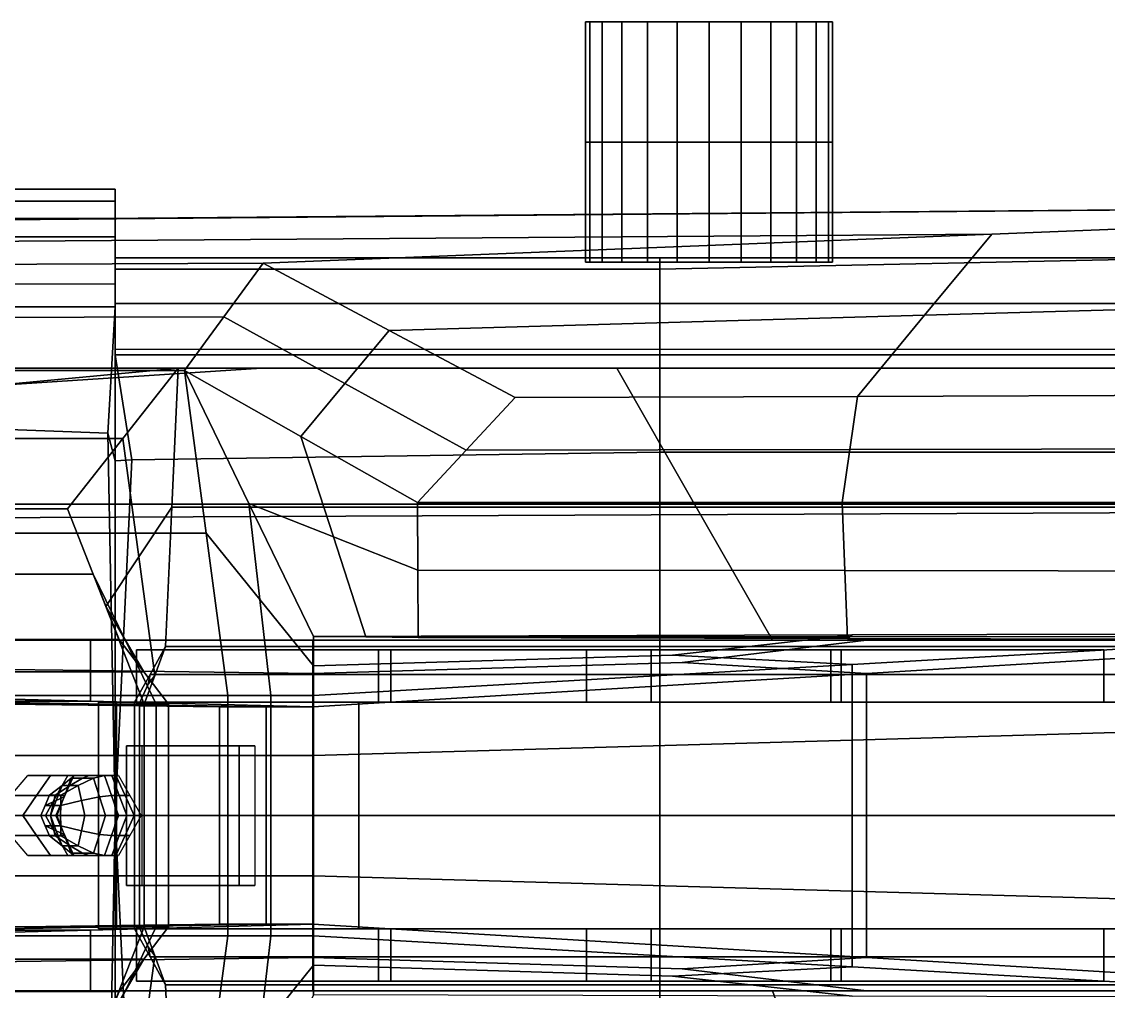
# Model space of a CAD drawing. Extents: x -4.9 to 4.89, y -0.62 to 0.62.
# Drawn here: x -1.288 to -0.8095, y -0.0774 to 0.3497 of the extents above; entities that cross this region are included whole.
import ezdxf

# ---------------------------------------------------------------- set-up
doc = ezdxf.new("R2010")
doc.units = 0

msp = doc.modelspace()

# ---------------------------------------------------------------- linework, layer by layer
for points in [[(-1.03776, 0.29673, 1.23643), (-1.03776, 0.34972, 1.23643), (-1.03965, 0.34972, 1.22236), (-1.03965, 0.29673, 1.22236)], [(-1.03776, 0.29673, 1.20829), (-1.03965, 0.29673, 1.22236), (-1.03965, 0.34972, 1.22236), (-1.03776, 0.34972, 1.20829)], [(-0.98525, 0.34972, 1.22236), (-1.03776, 0.34972, 1.20829), (-1.03965, 0.34972, 1.22236), (-1.03776, 0.34972, 1.23643)], [(-1.03776, 0.29673, 1.23643), (-1.03236, 0.29673, 1.24956), (-1.03236, 0.34972, 1.24956), (-1.03776, 0.34972, 1.23643)], [(-1.03776, 0.29673, 1.20829), (-1.03776, 0.34972, 1.20829), (-1.03236, 0.34972, 1.19516), (-1.03236, 0.29673, 1.19516)], [(-0.98525, 0.34972, 1.22236), (-1.02369, 0.34972, 1.18392), (-1.03236, 0.34972, 1.19516), (-1.03776, 0.34972, 1.20829)], [(-0.98525, 0.34972, 1.22236), (-1.03776, 0.34972, 1.23643), (-1.03236, 0.34972, 1.24956), (-1.02369, 0.34972, 1.2608)], [(-1.02369, 0.29673, 1.2608), (-1.02369, 0.34972, 1.2608), (-1.03236, 0.34972, 1.24956), (-1.03236, 0.29673, 1.24956)], [(-1.02369, 0.29673, 1.18392), (-1.03236, 0.29673, 1.19516), (-1.03236, 0.34972, 1.19516), (-1.02369, 0.34972, 1.18392)], [(-1.02369, 0.29673, 1.2608), (-1.01245, 0.29673, 1.26947), (-1.01245, 0.34972, 1.26947), (-1.02369, 0.34972, 1.2608)], [(-0.98525, 0.34972, 1.22236), (-0.99932, 0.34972, 1.16985), (-1.01245, 0.34972, 1.17525), (-1.02369, 0.34972, 1.18392)], [(-0.98525, 0.34972, 1.22236), (-1.02369, 0.34972, 1.2608), (-1.01245, 0.34972, 1.26947), (-0.99932, 0.34972, 1.27487)], [(-1.02369, 0.29673, 1.18392), (-1.02369, 0.34972, 1.18392), (-1.01245, 0.34972, 1.17525), (-1.01245, 0.29673, 1.17525)], [(-0.99932, 0.29673, 1.27487), (-0.99932, 0.34972, 1.27487), (-1.01245, 0.34972, 1.26947), (-1.01245, 0.29673, 1.26947)], [(-0.99932, 0.29673, 1.16985), (-1.01245, 0.29673, 1.17525), (-1.01245, 0.34972, 1.17525), (-0.99932, 0.34972, 1.16985)], [(-0.99932, 0.29673, 1.27487), (-0.98525, 0.29673, 1.27675), (-0.98525, 0.34972, 1.27675), (-0.99932, 0.34972, 1.27487)], [(-0.98525, 0.34972, 1.22236), (-0.97118, 0.34972, 1.16985), (-0.98525, 0.34972, 1.16796), (-0.99932, 0.34972, 1.16985)], [(-0.98525, 0.34972, 1.22236), (-0.99932, 0.34972, 1.27487), (-0.98525, 0.34972, 1.27675), (-0.97118, 0.34972, 1.27487)], [(-0.99932, 0.29673, 1.16985), (-0.99932, 0.34972, 1.16985), (-0.98525, 0.34972, 1.16796), (-0.98525, 0.29673, 1.16796)], [(-0.97118, 0.29673, 1.16985), (-0.98525, 0.29673, 1.16796), (-0.98525, 0.34972, 1.16796), (-0.97118, 0.34972, 1.16985)], [(-0.97118, 0.29673, 1.27487), (-0.97118, 0.34972, 1.27487), (-0.98525, 0.34972, 1.27675), (-0.98525, 0.29673, 1.27675)], [(-0.98525, 0.34972, 1.22236), (-0.94681, 0.34972, 1.18392), (-0.95806, 0.34972, 1.17525), (-0.97118, 0.34972, 1.16985)], [(-0.98525, 0.34972, 1.22236), (-0.97118, 0.34972, 1.27487), (-0.95806, 0.34972, 1.26947), (-0.94681, 0.34972, 1.2608)], [(-0.98525, 0.34972, 1.22236), (-0.94681, 0.34972, 1.2608), (-0.93815, 0.34972, 1.24956), (-0.93274, 0.34972, 1.23643)], [(-0.98525, 0.34972, 1.22236), (-0.93274, 0.34972, 1.23643), (-0.93086, 0.34972, 1.22236), (-0.93274, 0.34972, 1.20829)], [(-0.98525, 0.34972, 1.22236), (-0.93274, 0.34972, 1.20829), (-0.93815, 0.34972, 1.19516), (-0.94681, 0.34972, 1.18392)], [(-0.97118, 0.29673, 1.16985), (-0.97118, 0.34972, 1.16985), (-0.95806, 0.34972, 1.17525), (-0.95806, 0.29673, 1.17525)], [(-0.97118, 0.29673, 1.27487), (-0.95806, 0.29673, 1.26947), (-0.95806, 0.34972, 1.26947), (-0.97118, 0.34972, 1.27487)], [(-0.94681, 0.29673, 1.18392), (-0.95806, 0.29673, 1.17525), (-0.95806, 0.34972, 1.17525), (-0.94681, 0.34972, 1.18392)], [(-0.94681, 0.29673, 1.2608), (-0.94681, 0.34972, 1.2608), (-0.95806, 0.34972, 1.26947), (-0.95806, 0.29673, 1.26947)], [(-0.94681, 0.29673, 1.18392), (-0.94681, 0.34972, 1.18392), (-0.93815, 0.34972, 1.19516), (-0.93815, 0.29673, 1.19516)], [(-0.94681, 0.29673, 1.2608), (-0.93815, 0.29673, 1.24956), (-0.93815, 0.34972, 1.24956), (-0.94681, 0.34972, 1.2608)], [(-0.93274, 0.29673, 1.20829), (-0.93815, 0.29673, 1.19516), (-0.93815, 0.34972, 1.19516), (-0.93274, 0.34972, 1.20829)], [(-0.93274, 0.29673, 1.23643), (-0.93274, 0.34972, 1.23643), (-0.93815, 0.34972, 1.24956), (-0.93815, 0.29673, 1.24956)], [(-0.93274, 0.29673, 1.20829), (-0.93274, 0.34972, 1.20829), (-0.93086, 0.34972, 1.22236), (-0.93086, 0.29673, 1.22236)], [(-0.93274, 0.29673, 1.23643), (-0.93086, 0.29673, 1.22236), (-0.93086, 0.34972, 1.22236), (-0.93274, 0.34972, 1.23643)], [(-1.03776, 0.29673, 1.23643), (-1.03965, 0.29673, 1.22236), (-1.03965, 0.24373, 1.22236), (-1.03776, 0.24373, 1.23643)], [(-1.03776, 0.29673, 1.20829), (-1.03776, 0.24373, 1.20829), (-1.03965, 0.24373, 1.22236), (-1.03965, 0.29673, 1.22236)], [(-1.03776, 0.29673, 1.23643), (-1.03776, 0.24373, 1.23643), (-1.03236, 0.24373, 1.24956), (-1.03236, 0.29673, 1.24956)], [(-1.03776, 0.29673, 1.20829), (-1.03236, 0.29673, 1.19516), (-1.03236, 0.24373, 1.19516), (-1.03776, 0.24373, 1.20829)], [(-1.02369, 0.29673, 1.2608), (-1.03236, 0.29673, 1.24956), (-1.03236, 0.24373, 1.24956), (-1.02369, 0.24373, 1.2608)], [(-1.02369, 0.29673, 1.18392), (-1.02369, 0.24373, 1.18392), (-1.03236, 0.24373, 1.19516), (-1.03236, 0.29673, 1.19516)], [(-1.02369, 0.29673, 1.2608), (-1.02369, 0.24373, 1.2608), (-1.01245, 0.24373, 1.26947), (-1.01245, 0.29673, 1.26947)], [(-1.02369, 0.29673, 1.18392), (-1.01245, 0.29673, 1.17525), (-1.01245, 0.24373, 1.17525), (-1.02369, 0.24373, 1.18392)], [(-0.99932, 0.29673, 1.27487), (-1.01245, 0.29673, 1.26947), (-1.01245, 0.24373, 1.26947), (-0.99932, 0.24373, 1.27487)], [(-0.99932, 0.29673, 1.16985), (-0.99932, 0.24373, 1.16985), (-1.01245, 0.24373, 1.17525), (-1.01245, 0.29673, 1.17525)], [(-0.99932, 0.29673, 1.27487), (-0.99932, 0.24373, 1.27487), (-0.98525, 0.24373, 1.27675), (-0.98525, 0.29673, 1.27675)], [(-0.99932, 0.29673, 1.16985), (-0.98525, 0.29673, 1.16796), (-0.98525, 0.24373, 1.16796), (-0.99932, 0.24373, 1.16985)], [(-0.97118, 0.29673, 1.16985), (-0.97118, 0.24373, 1.16985), (-0.98525, 0.24373, 1.16796), (-0.98525, 0.29673, 1.16796)], [(-0.97118, 0.29673, 1.27487), (-0.98525, 0.29673, 1.27675), (-0.98525, 0.24373, 1.27675), (-0.97118, 0.24373, 1.27487)], [(-0.97118, 0.29673, 1.16985), (-0.95806, 0.29673, 1.17525), (-0.95806, 0.24373, 1.17525), (-0.97118, 0.24373, 1.16985)], [(-0.97118, 0.29673, 1.27487), (-0.97118, 0.24373, 1.27487), (-0.95806, 0.24373, 1.26947), (-0.95806, 0.29673, 1.26947)], [(-0.94681, 0.29673, 1.18392), (-0.94681, 0.24373, 1.18392), (-0.95806, 0.24373, 1.17525), (-0.95806, 0.29673, 1.17525)], [(-0.94681, 0.29673, 1.2608), (-0.95806, 0.29673, 1.26947), (-0.95806, 0.24373, 1.26947), (-0.94681, 0.24373, 1.2608)], [(-0.94681, 0.29673, 1.18392), (-0.93815, 0.29673, 1.19516), (-0.93815, 0.24373, 1.19516), (-0.94681, 0.24373, 1.18392)], [(-0.94681, 0.29673, 1.2608), (-0.94681, 0.24373, 1.2608), (-0.93815, 0.24373, 1.24956), (-0.93815, 0.29673, 1.24956)], [(-0.93274, 0.29673, 1.20829), (-0.93274, 0.24373, 1.20829), (-0.93815, 0.24373, 1.19516), (-0.93815, 0.29673, 1.19516)], [(-0.93274, 0.29673, 1.23643), (-0.93815, 0.29673, 1.24956), (-0.93815, 0.24373, 1.24956), (-0.93274, 0.24373, 1.23643)], [(-0.93274, 0.29673, 1.20829), (-0.93086, 0.29673, 1.22236), (-0.93086, 0.24373, 1.22236), (-0.93274, 0.24373, 1.20829)], [(-0.93274, 0.29673, 1.23643), (-0.93274, 0.24373, 1.23643), (-0.93086, 0.24373, 1.22236), (-0.93086, 0.29673, 1.22236)], [(-1.35334, 0.27597, 1.23672), (-1.35334, 0.26301, 1.30256), (-1.24683, 0.26301, 1.30152), (-1.24683, 0.27597, 1.23681)], [(-1.35334, 0.27597, 1.23672), (-1.24683, 0.27597, 1.23681), (-1.24683, 0.27074, 1.16838), (-1.35334, 0.27074, 1.16736)], [(-1.24683, 0.26085, 1.23478), (-1.24683, 0.27597, 1.23681), (-1.24683, 0.26301, 1.30152), (-1.24683, 0.24902, 1.29509)], [(-1.24683, 0.26085, 1.23478), (-1.24683, 0.25571, 1.16936), (-1.24683, 0.27074, 1.16838), (-1.24683, 0.27597, 1.23681)], [(-1.65817, 0.25948, 1.02672), (-1.38094, 0.26172, 1.03616), (-0.53981, 0.26907, 1.03389), (-1.37622, 0.26203, 1.02086)], [(-1.41197, 0.25212, 0.98336), (-1.37622, 0.26203, 1.02086), (-0.53981, 0.26907, 1.03389), (-0.86077, 0.25618, 0.98973)], [(-1.38092, 0.13086, 1.03712), (-0.53978, 0.13453, 1.0358), (-0.53981, 0.26907, 1.03389), (-1.38094, 0.26172, 1.03616)], [(-1.35334, 0.25503, 1.1017), (-1.35334, 0.27074, 1.16736), (-1.24683, 0.27074, 1.16838), (-1.24683, 0.25503, 1.1025)], [(-1.24683, 0.24028, 1.10369), (-1.24683, 0.25503, 1.1025), (-1.24683, 0.27074, 1.16838), (-1.24683, 0.25571, 1.16936)], [(-0.89037, 0.22043, 0.85288), (-0.86077, 0.25618, 0.98973), (-0.53981, 0.26907, 1.03389), (-0.6545, 0.22711, 0.8746)], [(-1.35334, 0.22412, 1.35765), (-1.24683, 0.22412, 1.35623), (-1.24683, 0.26301, 1.30152), (-1.35334, 0.26301, 1.30256)], [(-1.24683, 0.21352, 1.34545), (-1.24683, 0.24902, 1.29509), (-1.24683, 0.26301, 1.30152), (-1.24683, 0.22412, 1.35623)], [(-1.24683, 0.26085, 1.23478), (-1.24683, 0.24902, 1.29509), (-1.24683, 0.24573, 1.29361), (-1.24683, 0.24573, 1.23274)], [(-1.24683, 0.26085, 1.23478), (-1.24683, 0.24573, 1.23274), (-1.24683, 0.24068, 1.17034), (-1.24683, 0.25571, 1.16936)], [(-1.41197, 0.25212, 0.98336), (-0.86077, 0.25618, 0.98973), (-1.18173, 0.24329, 0.94558), (-1.44773, 0.2422, 0.94586)], [(-1.35334, 0.25503, 1.1017), (-1.24683, 0.25503, 1.1025), (-1.24683, 0.2341, 1.03788), (-1.35334, 0.2341, 1.03788)], [(-1.24683, 0.24028, 1.10369), (-1.24683, 0.25571, 1.16936), (-1.24683, 0.24068, 1.17034), (-1.24683, 0.22552, 1.10488)], [(-1.24683, 0.24028, 1.10369), (-1.24683, 0.21971, 1.03788), (-1.24683, 0.2341, 1.03788), (-1.24683, 0.25503, 1.1025)], [(-0.89037, 0.22043, 0.85288), (-1.12624, 0.21375, 0.83115), (-1.18173, 0.24329, 0.94558), (-0.86077, 0.25618, 0.98973)], [(-1.24683, 0.21352, 1.34545), (-1.24683, 0.20292, 1.33466), (-1.24683, 0.24573, 1.29361), (-1.24683, 0.24902, 1.29509)], [(-1.00699, 0.24573, 1.23194), (-1.24683, 0.24573, 1.23274), (-1.24683, 0.24573, 1.29361), (-1.00699, 0.24573, 1.29361)], [(-1.00699, 0.24573, 1.23194), (-1.00699, 0.24068, 1.16914), (-1.24683, 0.24068, 1.17034), (-1.24683, 0.24573, 1.23274)], [(-1.00699, 0.20292, 1.33537), (-1.00699, 0.24573, 1.29361), (-1.24683, 0.24573, 1.29361), (-1.24683, 0.20292, 1.33466)], [(-1.00699, 0.24573, 1.23194), (-1.00699, 0.24573, 1.29361), (-0.76715, 0.24573, 1.29361), (-0.76715, 0.24573, 1.23114)], [(-1.00699, 0.24573, 1.23194), (-0.76715, 0.24573, 1.23114), (-0.76715, 0.24573, 1.16867), (-1.00699, 0.24068, 1.16914)], [(-1.00699, 0.22552, 1.10407), (-1.00699, 0.24068, 1.16914), (-0.76715, 0.24573, 1.16867), (-0.76715, 0.22552, 1.10327)], [(-1.00699, 0.20292, 1.33537), (-0.76715, 0.20292, 1.33608), (-0.76715, 0.24573, 1.29361), (-1.00699, 0.24573, 1.29361)], [(-1.44545, 0.21911, 0.91999), (-1.44773, 0.2422, 0.94586), (-1.18173, 0.24329, 0.94558), (-1.19907, 0.21965, 0.91984)], [(-1.00699, 0.22552, 1.10407), (-1.24683, 0.22552, 1.10488), (-1.24683, 0.24068, 1.17034), (-1.00699, 0.24068, 1.16914)], [(-1.24683, 0.24028, 1.10369), (-1.24683, 0.22552, 1.10488), (-1.24683, 0.20531, 1.03788), (-1.24683, 0.21971, 1.03788)], [(-1.14567, 0.19035, 0.80554), (-1.19907, 0.21965, 0.91984), (-1.18173, 0.24329, 0.94558), (-1.12624, 0.21375, 0.83115)], [(-1.00699, 0.22552, 1.10407), (-1.00699, 0.20531, 1.03788), (-1.24683, 0.20531, 1.03788), (-1.24683, 0.22552, 1.10488)], [(-1.00699, 0.22552, 1.10407), (-0.76715, 0.22552, 1.10327), (-0.76715, 0.20531, 1.03788), (-1.00699, 0.20531, 1.03788)], [(-0.89037, 0.22043, 0.85288), (-0.6545, 0.22711, 0.8746), (-0.76918, 0.18516, 0.71531), (-0.91996, 0.18469, 0.71602)], [(-1.35334, 0.22412, 1.35765), (-1.35334, 0.17227, 1.40737), (-1.25006, 0.16843, 1.40405), (-1.24683, 0.22412, 1.35623)], [(-1.24683, 0.21352, 1.34545), (-1.24683, 0.22412, 1.35623), (-1.25006, 0.16843, 1.40405), (-1.24683, 0.15628, 1.38705)], [(-0.89037, 0.22043, 0.85288), (-0.91996, 0.18469, 0.71602), (-1.07074, 0.18421, 0.71672), (-1.12624, 0.21375, 0.83115)], [(-1.44545, 0.21911, 0.91999), (-1.19907, 0.21965, 0.91984), (-1.2164, 0.19602, 0.89411), (-1.44317, 0.19602, 0.89411)], [(-1.14567, 0.19035, 0.80554), (-1.1651, 0.16695, 0.77992), (-1.2164, 0.19602, 0.89411), (-1.19907, 0.21965, 0.91984)], [(-1.24683, 0.21352, 1.34545), (-1.24683, 0.15628, 1.38705), (-1.23954, 0.15672, 1.37494), (-1.24683, 0.20292, 1.33466)], [(-1.14567, 0.19035, 0.80554), (-1.12624, 0.21375, 0.83115), (-1.07074, 0.18421, 0.71672), (-1.09227, 0.16105, 0.69123)], [(-1.00699, 0.20292, 1.33537), (-1.24683, 0.20292, 1.33466), (-1.23954, 0.15672, 1.37494), (-1.00699, 0.16011, 1.37713)], [(-1.00699, 0.20292, 1.33537), (-1.00699, 0.16011, 1.37713), (-0.76715, 0.16011, 1.37855), (-0.76715, 0.20292, 1.33608)], [(-1.18244, 0.19714, 0.36141), (-1.30182, 0.18939, 0.20657), (-1.49099, 0.19714, 0.23277), (-1.42189, 0.19714, 0.36179)], [(-1.18244, 0.19714, 0.36141), (-1.42189, 0.19714, 0.36179), (-1.38508, 0.19714, 0.54645), (-1.02596, 0.19714, 0.54645)], [(-0.99167, 0.1372, 0.6017), (-1.02596, 0.19714, 0.54645), (-1.38508, 0.19714, 0.54645), (-1.3704, 0.1372, 0.59839)], [(-1.34703, 0.16615, 0.11213), (-1.30182, 0.18939, 0.20657), (-1.21911, 0.19714, 0.17561), (-1.24348, 0.16615, 0.11175)], [(-1.18244, 0.19714, 0.36141), (-0.90034, 0.19714, 0.36069), (-1.21911, 0.19714, 0.17561), (-1.30182, 0.18939, 0.20657)], [(-1.23645, 0.11396, 0.09971), (-1.24348, 0.16615, 0.11175), (-1.21911, 0.19714, 0.17561), (-1.22189, 0.13582, 0.13657)], [(-0.69602, 0.13582, 0.13462), (-1.22189, 0.13582, 0.13657), (-1.21911, 0.19714, 0.17561), (-0.68571, 0.19714, 0.17213)], [(-0.53298, 0.19714, 0.35929), (-0.68571, 0.19714, 0.17213), (-1.21911, 0.19714, 0.17561), (-0.90034, 0.19714, 0.36069)], [(-1.18244, 0.19714, 0.36141), (-1.02596, 0.19714, 0.54645), (-0.66685, 0.19714, 0.54645), (-0.90034, 0.19714, 0.36069)], [(-0.99167, 0.1372, 0.6017), (-0.61294, 0.1372, 0.60501), (-0.66685, 0.19714, 0.54645), (-1.02596, 0.19714, 0.54645)], [(-0.53298, 0.19714, 0.35929), (-0.90034, 0.19714, 0.36069), (-0.66685, 0.19714, 0.54645), (-0.38024, 0.19714, 0.54645)], [(-1.43565, 0.12448, 0.87183), (-1.44317, 0.19602, 0.89411), (-1.2164, 0.19602, 0.89411), (-1.2068, 0.12448, 0.86974)], [(-1.15076, 0.12283, 0.74426), (-1.18794, 0.13748, 0.8228), (-1.2164, 0.19602, 0.89411), (-1.1651, 0.16695, 0.77992)], [(-1.18313, 0.09522, 0.81061), (-1.2068, 0.12448, 0.86974), (-1.2164, 0.19602, 0.89411), (-1.18794, 0.13748, 0.8228)], [(-1.14567, 0.19035, 0.80554), (-1.09227, 0.16105, 0.69123), (-1.11379, 0.13789, 0.66573), (-1.1651, 0.16695, 0.77992)], [(-0.92334, 0.16129, 0.6916), (-1.09227, 0.16105, 0.69123), (-1.07074, 0.18421, 0.71672), (-0.91996, 0.18469, 0.71602)], [(-0.92334, 0.16129, 0.6916), (-0.91996, 0.18469, 0.71602), (-0.76918, 0.18516, 0.71531), (-0.75442, 0.16152, 0.69197)], [(-1.35334, 0, 1.40737), (-1.24683, 0, 1.40595), (-1.25006, 0.16843, 1.40405), (-1.35334, 0.17227, 1.40737)], [(-1.24683, 0, 1.39083), (-1.24683, 0.15628, 1.38705), (-1.25006, 0.16843, 1.40405), (-1.24683, 0, 1.40595)], [(-1.34703, 0.16615, 0.11213), (-1.24348, 0.16615, 0.11175), (-1.26786, 0.13517, 0.04789), (-1.35516, 0.13517, 0.04789)], [(-1.23645, 0.11396, 0.09971), (-1.251, 0.0921, 0.06285), (-1.26786, 0.13517, 0.04789), (-1.24348, 0.16615, 0.11175)], [(-1.15076, 0.12283, 0.74426), (-1.1651, 0.16695, 0.77992), (-1.11379, 0.13789, 0.66573), (-1.11358, 0.10818, 0.66573)], [(-1.00699, 0, 1.37713), (-1.00699, 0.16011, 1.37713), (-1.23954, 0.15672, 1.37494), (-1.24683, 0, 1.37571)], [(-0.92334, 0.16129, 0.6916), (-0.92672, 0.13789, 0.66718), (-1.11379, 0.13789, 0.66573), (-1.09227, 0.16105, 0.69123)], [(-1.00699, 0, 1.37713), (-0.76715, 0, 1.37855), (-0.76715, 0.16011, 1.37855), (-1.00699, 0.16011, 1.37713)], [(-0.92334, 0.16129, 0.6916), (-0.75442, 0.16152, 0.69197), (-0.73965, 0.13789, 0.66863), (-0.92672, 0.13789, 0.66718)], [(-1.24683, 0, 1.39083), (-1.24683, 0, 1.37571), (-1.23954, 0.15672, 1.37494), (-1.24683, 0.15628, 1.38705)], [(-1.38092, 0.13086, 1.03712), (-1.38092, -0.00003, 1.03759), (-0.53976, -0.00006, 1.03674), (-0.53978, 0.13453, 1.0358)], [(-0.99167, 0.1372, 0.6017), (-1.3704, 0.1372, 0.59839), (-1.35571, 0.07726, 0.65034), (-0.95737, 0.07726, 0.65696)], [(-1.33457, 0.10638, 0.0298), (-1.35516, 0.13517, 0.04789), (-1.26786, 0.13517, 0.04789), (-1.25651, 0.10638, 0.03009)], [(-1.24264, 0.0777, 0.03522), (-1.25651, 0.10638, 0.03009), (-1.26786, 0.13517, 0.04789), (-1.251, 0.0921, 0.06285)], [(-1.23645, 0.11396, 0.09971), (-1.22189, 0.13582, 0.13657), (-1.22468, 0.0745, 0.09754), (-1.22941, 0.06176, 0.08767)], [(-0.69602, 0.13582, 0.13462), (-0.70633, 0.0745, 0.09711), (-1.22468, 0.0745, 0.09754), (-1.22189, 0.13582, 0.13657)], [(-1.15076, 0.12283, 0.74426), (-1.13642, 0.07871, 0.70861), (-1.15947, 0.07895, 0.75149), (-1.18794, 0.13748, 0.8228)], [(-1.18313, 0.09522, 0.81061), (-1.18794, 0.13748, 0.8228), (-1.15947, 0.07895, 0.75149), (-1.15947, 0.06595, 0.75149)], [(-0.92555, 0.10795, 0.66874), (-1.11358, 0.10818, 0.66573), (-1.11379, 0.13789, 0.66573), (-0.92672, 0.13789, 0.66718)], [(-0.99167, 0.1372, 0.6017), (-0.95737, 0.07726, 0.65696), (-0.55903, 0.07726, 0.66357), (-0.61294, 0.1372, 0.60501)], [(-0.92555, 0.10795, 0.66874), (-0.92672, 0.13789, 0.66718), (-0.73965, 0.13789, 0.66863), (-0.73752, 0.10771, 0.67175)], [(-1.43565, 0.12448, 0.87183), (-1.2068, 0.12448, 0.86974), (-1.19719, 0.05295, 0.84537), (-1.42813, 0.05295, 0.84956)], [(-1.18313, 0.09522, 0.81061), (-1.17833, 0.05295, 0.79843), (-1.19719, 0.05295, 0.84537), (-1.2068, 0.12448, 0.86974)], [(-1.15076, 0.12283, 0.74426), (-1.11358, 0.10818, 0.66573), (-1.11337, 0.07847, 0.66573), (-1.13642, 0.07871, 0.70861)], [(-1.23645, 0.11396, 0.09971), (-1.22941, 0.06176, 0.08767), (-1.23413, 0.04902, 0.07781), (-1.251, 0.0921, 0.06285)], [(-1.33457, 0.10638, 0.0298), (-1.25651, 0.10638, 0.03009), (-1.24516, 0.0776, 0.01228), (-1.31398, 0.0776, 0.01171)], [(-1.24264, 0.0777, 0.03522), (-1.23428, 0.06331, 0.00759), (-1.24516, 0.0776, 0.01228), (-1.25651, 0.10638, 0.03009)], [(-0.92555, 0.10795, 0.66874), (-0.92438, 0.078, 0.6703), (-1.11337, 0.07847, 0.66573), (-1.11358, 0.10818, 0.66573)], [(-0.92555, 0.10795, 0.66874), (-0.73752, 0.10771, 0.67175), (-0.7354, 0.07754, 0.67487), (-0.92438, 0.078, 0.6703)], [(-1.24264, 0.0777, 0.03522), (-1.251, 0.0921, 0.06285), (-1.23413, 0.04902, 0.07781), (-1.22876, 0.04902, 0.04036)], [(-1.18313, 0.09522, 0.81061), (-1.15947, 0.06595, 0.75149), (-1.15947, 0.05295, 0.75149), (-1.17833, 0.05295, 0.79843)], [(-1.25777, 0.06385, 0.70064), (-1.25777, 0.07726, 0.70064), (-1.35571, 0.07726, 0.65034), (-1.35571, 0.06511, 0.65034)], [(-0.93662, 0.07726, 0.70146), (-0.95737, 0.07726, 0.65696), (-1.35571, 0.07726, 0.65034), (-1.25777, 0.07726, 0.70064)], [(-1.30679, 0.06331, 0.0073), (-1.31398, 0.0776, 0.01171), (-1.24516, 0.0776, 0.01228), (-1.23428, 0.06331, 0.00759)], [(-1.25777, 0.06385, 0.70064), (-1.15983, 0.06259, 0.75094), (-1.15983, 0.07726, 0.75094), (-1.25777, 0.07726, 0.70064)], [(-0.93662, 0.07726, 0.70146), (-1.25777, 0.07726, 0.70064), (-1.15983, 0.07726, 0.75094), (-0.91588, 0.07726, 0.74596)], [(-1.24264, 0.0777, 0.03522), (-1.22876, 0.04902, 0.04036), (-1.22339, 0.04902, 0.0029), (-1.23428, 0.06331, 0.00759)], [(-0.99719, 0.06748, 0.74762), (-0.91588, 0.07726, 0.74596), (-1.15983, 0.07726, 0.75094), (-1.15983, 0.06259, 0.75094)], [(-1.00136, 0.0707, 0.75055), (-1.15947, 0.06595, 0.75149), (-1.15947, 0.07895, 0.75149), (-0.9223, 0.07957, 0.75008)], [(-0.92334, 0.07879, 0.71019), (-0.9223, 0.07957, 0.75008), (-1.15947, 0.07895, 0.75149), (-1.13642, 0.07871, 0.70861)], [(-0.92334, 0.07879, 0.71019), (-1.13642, 0.07871, 0.70861), (-1.11337, 0.07847, 0.66573), (-0.92438, 0.078, 0.6703)], [(-1.00136, 0.0707, 0.75055), (-0.9223, 0.07957, 0.75008), (-0.68513, 0.08019, 0.74866), (-0.9223, 0.06657, 0.75008)], [(-0.99719, 0.06748, 0.74762), (-0.91588, 0.06259, 0.74596), (-0.67193, 0.07726, 0.74098), (-0.91588, 0.07726, 0.74596)], [(-0.93662, 0.07726, 0.70146), (-0.61548, 0.07726, 0.70228), (-0.55903, 0.07726, 0.66357), (-0.95737, 0.07726, 0.65696)], [(-0.93662, 0.07726, 0.70146), (-0.91588, 0.07726, 0.74596), (-0.67193, 0.07726, 0.74098), (-0.61548, 0.07726, 0.70228)], [(-0.92334, 0.07879, 0.71019), (-0.92438, 0.078, 0.6703), (-0.7354, 0.07754, 0.67487), (-0.71026, 0.07886, 0.71176)], [(-0.92334, 0.07879, 0.71019), (-0.71026, 0.07886, 0.71176), (-0.68513, 0.08019, 0.74866), (-0.9223, 0.07957, 0.75008)], [(-0.9223, 0.03328, 0.75008), (-0.9223, 0.06657, 0.75008), (-0.68513, 0.08019, 0.74866), (-0.68513, 0.04009, 0.74866)], [(-0.91588, 0, 0.74596), (-0.67193, 0, 0.74098), (-0.67193, 0.07726, 0.74098), (-0.91588, 0.06259, 0.74596)], [(-1.13089, 0.073, -0.51377), (-1.23751, 0.073, 0.2137), (-1.12543, 0.073, 0.2137), (-1.01075, 0.073, -0.49605)], [(-1.12543, 0.04993, 0.2137), (-1.12543, 0.073, 0.2137), (-1.23751, 0.073, 0.2137), (-1.23751, 0.04993, 0.2137)], [(-1.13089, 0.073, -0.51377), (-1.13089, 0.04993, -0.51377), (-1.23751, 0.04993, 0.2137), (-1.23751, 0.073, 0.2137)], [(-1.23238, 0.05782, 0.09096), (-1.22941, 0.06176, 0.08767), (-1.22468, 0.0745, 0.09754), (-1.23151, 0.06221, 0.09754)], [(-0.71552, 0.06221, 0.09711), (-1.23151, 0.06221, 0.09754), (-1.22468, 0.0745, 0.09754), (-0.70633, 0.0745, 0.09711)], [(-1.01075, 0.073, -0.49605), (-1.01075, 0.04993, -0.49605), (-1.13089, 0.04993, -0.51377), (-1.13089, 0.073, -0.51377)], [(-1.01075, 0.04993, -0.49605), (-1.01075, 0.073, -0.49605), (-1.12543, 0.073, 0.2137), (-1.12543, 0.04993, 0.2137)], [(-0.9316, 0.073, -0.48437), (-1.03924, 0.073, 0.2137), (-0.92716, 0.073, 0.2137), (-0.81146, 0.073, -0.46665)], [(-0.92716, 0.04993, 0.2137), (-0.92716, 0.073, 0.2137), (-1.03924, 0.073, 0.2137), (-1.03924, 0.04993, 0.2137)], [(-0.9316, 0.073, -0.48437), (-0.9316, 0.04993, -0.48437), (-1.03924, 0.04993, 0.2137), (-1.03924, 0.073, 0.2137)], [(-0.81146, 0.073, -0.46665), (-0.81146, 0.04993, -0.46665), (-0.9316, 0.04993, -0.48437), (-0.9316, 0.073, -0.48437)], [(-0.81146, 0.04993, -0.46665), (-0.81146, 0.073, -0.46665), (-0.92716, 0.073, 0.2137), (-0.92716, 0.04993, 0.2137)], [(-0.99719, 0.06748, 0.74762), (-1.15983, 0.06259, 0.75094), (-1.15983, 0.04791, 0.75094), (-0.91588, 0.06259, 0.74596)], [(-1.00136, 0.0707, 0.75055), (-0.9223, 0.06657, 0.75008), (-1.15947, 0.05295, 0.75149), (-1.15947, 0.06595, 0.75149)], [(-1.25777, 0.06385, 0.70064), (-1.35571, 0.06511, 0.65034), (-1.35571, 0.05295, 0.65034), (-1.25777, 0.05043, 0.70064)], [(-1.30679, 0.06331, 0.0073), (-1.23428, 0.06331, 0.00759), (-1.22339, 0.04902, 0.0029), (-1.2996, 0.04902, 0.0029)], [(-1.25777, 0.06385, 0.70064), (-1.25777, 0.05043, 0.70064), (-1.15983, 0.04791, 0.75094), (-1.15983, 0.06259, 0.75094)], [(-0.91588, 0, 0.74596), (-0.91588, 0.06259, 0.74596), (-1.15983, 0.04791, 0.75094), (-1.15983, 0, 0.75094)], [(-0.9223, 0.03328, 0.75008), (-1.15947, 0.02648, 0.75149), (-1.15947, 0.05295, 0.75149), (-0.9223, 0.06657, 0.75008)], [(-1.23238, 0.05782, 0.09096), (-1.23151, 0.06221, 0.09754), (-1.23833, 0.04993, 0.09754), (-1.23623, 0.04948, 0.08767)], [(-0.71552, 0.06221, 0.09711), (-0.7247, 0.04993, 0.09711), (-1.23833, 0.04993, 0.09754), (-1.23151, 0.06221, 0.09754)], [(-1.23238, 0.05782, 0.09096), (-1.23623, 0.04948, 0.08767), (-1.23413, 0.04902, 0.07781), (-1.22941, 0.06176, 0.08767)], [(-1.3279, 0.05043, 0.77344), (-1.25777, 0.05043, 0.70064), (-1.35571, 0.05295, 0.65034), (-1.47542, 0.05295, 0.74883)], [(-1.42813, 0.02648, 0.84956), (-1.42813, 0.05295, 0.84956), (-1.19719, 0.05295, 0.84537), (-1.19719, 0.02648, 0.84537)], [(-1.17833, 0.02648, 0.79843), (-1.19719, 0.02648, 0.84537), (-1.19719, 0.05295, 0.84537), (-1.17833, 0.05295, 0.79843)], [(-1.17833, 0.02648, 0.79843), (-1.17833, 0.05295, 0.79843), (-1.15947, 0.05295, 0.75149), (-1.15947, 0.02648, 0.75149)], [(-1.3279, 0.05043, 0.77344), (-1.39802, 0.05043, 0.84624), (-1.20091, 0.04791, 0.84516), (-1.18037, 0.04791, 0.79805)], [(-1.39802, 0, 0.84624), (-1.20091, 0, 0.84516), (-1.20091, 0.04791, 0.84516), (-1.39802, 0.05043, 0.84624)], [(-1.3279, 0.05043, 0.77344), (-1.18037, 0.04791, 0.79805), (-1.15983, 0.04791, 0.75094), (-1.25777, 0.05043, 0.70064)], [(-1.2996, 0, 0.0029), (-1.2996, 0.04902, 0.0029), (-1.22339, 0.04902, 0.0029), (-1.22339, 0, 0.0029)], [(-1.24624, 0, 0.15887), (-1.24624, 0.04993, 0.15887), (-1.25416, 0.04993, 0.22021), (-1.25416, 0, 0.22021)], [(-0.72866, 0.04993, 0.15845), (-0.73261, 0.04993, 0.21978), (-1.25416, 0.04993, 0.22021), (-1.24624, 0.04993, 0.15887)], [(-0.73261, 0, 0.21978), (-1.25416, 0, 0.22021), (-1.25416, 0.04993, 0.22021), (-0.73261, 0.04993, 0.21978)], [(-1.13962, 0.04993, -0.53472), (-1.25416, 0.04993, 0.21493), (-0.70633, 0.04993, 0.21451), (-0.24788, 0.04993, -0.38667)], [(-1.25416, 0, 0.21493), (-1.25416, 0.04993, 0.21493), (-1.13962, 0.04993, -0.53472), (-1.13962, 0, -0.53472)], [(-1.25416, 0.04993, 0.21493), (-1.25416, 0, 0.21493), (-0.70633, 0, 0.21451), (-0.70633, 0.04993, 0.21451)], [(-1.24624, 0, 0.15887), (-1.23833, 0, 0.09754), (-1.23833, 0.04993, 0.09754), (-1.24624, 0.04993, 0.15887)], [(-0.72866, 0.04993, 0.15845), (-1.24624, 0.04993, 0.15887), (-1.23833, 0.04993, 0.09754), (-0.7247, 0.04993, 0.09711)], [(-1.23623, 0, 0.08767), (-1.23623, 0.04948, 0.08767), (-1.23833, 0.04993, 0.09754), (-1.23833, 0, 0.09754)], [(-1.23623, 0, 0.08767), (-1.23413, 0, 0.07781), (-1.23413, 0.04902, 0.07781), (-1.23623, 0.04948, 0.08767)], [(-1.22876, 0, 0.04036), (-1.22876, 0.04902, 0.04036), (-1.23413, 0.04902, 0.07781), (-1.23413, 0, 0.07781)], [(-1.22876, 0, 0.04036), (-1.22339, 0, 0.0029), (-1.22339, 0.04902, 0.0029), (-1.22876, 0.04902, 0.04036)], [(-1.18037, 0, 0.79805), (-1.18037, 0.04791, 0.79805), (-1.20091, 0.04791, 0.84516), (-1.20091, 0, 0.84516)], [(-1.18037, 0, 0.79805), (-1.15983, 0, 0.75094), (-1.15983, 0.04791, 0.75094), (-1.18037, 0.04791, 0.79805)], [(-1.13962, 0.04993, -0.53472), (-0.24788, 0.04993, -0.38667), (-0.24788, 0, -0.38667), (-1.13962, 0, -0.53472)], [(-0.9223, 0.03328, 0.75008), (-0.68513, 0.04009, 0.74866), (-0.68513, 0, 0.74866), (-0.9223, 0, 0.75008)], [(-1.24187, 0.03075, 0.09076), (-1.19227, 0.03075, -0.23389), (-1.19227, 0, -0.23389), (-1.24187, 0, 0.09076)], [(-1.23495, 0.03075, 0.09182), (-1.24187, 0.03075, 0.09076), (-1.24187, 0, 0.09076), (-1.23495, 0, 0.09182)], [(-1.18534, 0.03075, -0.23283), (-1.19227, 0.03075, -0.23389), (-1.24187, 0.03075, 0.09076), (-1.23495, 0.03075, 0.09182)], [(-1.19227, 0.03075, -0.23389), (-1.18534, 0.03075, -0.23283), (-1.18534, 0, -0.23283), (-1.19227, 0, -0.23389)], [(-0.9223, 0.03328, 0.75008), (-0.9223, 0, 0.75008), (-1.15947, 0, 0.75149), (-1.15947, 0.02648, 0.75149)], [(-1.42813, 0.02648, 0.84956), (-1.19719, 0.02648, 0.84537), (-1.19719, 0, 0.84537), (-1.42813, 0, 0.84956)], [(-1.17833, 0.02648, 0.79843), (-1.17833, 0, 0.79843), (-1.19719, 0, 0.84537), (-1.19719, 0.02648, 0.84537)], [(-1.17833, 0.02648, 0.79843), (-1.15947, 0.02648, 0.75149), (-1.15947, 0, 0.75149), (-1.17833, 0, 0.79843)], [(-1.28148, 0.00882, -0.01263), (-1.29282, 0.00882, 0.0029), (-1.28541, 0.01763, 0.0029), (-1.27539, 0.01763, -0.0136)], [(-1.26099, 0.01763, -0.01575), (-1.27539, 0.01763, -0.0136), (-1.28541, 0.01763, 0.0029), (-1.26545, 0.01763, 0.0029)], [(-1.28148, 0.00882, -0.01263), (-1.27539, 0.01763, -0.0136), (-1.26781, 0.01763, -0.03157), (-1.2727, 0.00882, -0.03007)], [(-1.26099, 0.01763, -0.01575), (-1.2581, 0.01763, -0.03487), (-1.26781, 0.01763, -0.03157), (-1.27539, 0.01763, -0.0136)], [(-1.27281, 0.00665, -0.09918), (-1.26941, 0.00828, -0.07486), (-1.26623, 0.01655, -0.07502), (-1.27028, 0.01331, -0.09793)], [(-1.26903, 0.00882, -0.05131), (-1.2727, 0.00882, -0.03007), (-1.26781, 0.01763, -0.03157), (-1.26508, 0.01763, -0.05247)], [(-1.2667, 0.01331, -0.09896), (-1.27028, 0.01331, -0.09793), (-1.26623, 0.01655, -0.07502), (-1.26133, 0.01655, -0.07616)], [(-1.26903, 0.00882, -0.05131), (-1.26508, 0.01763, -0.05247), (-1.26623, 0.01655, -0.07502), (-1.26941, 0.00828, -0.07486)], [(-1.25834, 0.01763, -0.0549), (-1.26508, 0.01763, -0.05247), (-1.26781, 0.01763, -0.03157), (-1.2581, 0.01763, -0.03487)], [(-1.2667, 0.01331, -0.09896), (-1.26133, 0.01655, -0.07616), (-1.25644, 0.01655, -0.07731), (-1.26313, 0.01331, -0.1)], [(-1.25834, 0.01763, -0.0549), (-1.26133, 0.01655, -0.07616), (-1.26623, 0.01655, -0.07502), (-1.26508, 0.01763, -0.05247)], [(-1.26099, 0.01763, -0.01575), (-1.26545, 0.01763, 0.0029), (-1.24548, 0.01763, 0.0029), (-1.24658, 0.01763, -0.01791)], [(-1.26166, 0.00665, -0.10216), (-1.26313, 0.01331, -0.1), (-1.25644, 0.01655, -0.07731), (-1.25376, 0.00828, -0.07831)], [(-1.25834, 0.01763, -0.0549), (-1.2516, 0.01763, -0.05733), (-1.25644, 0.01655, -0.07731), (-1.26133, 0.01655, -0.07616)], [(-1.26099, 0.01763, -0.01575), (-1.24658, 0.01763, -0.01791), (-1.24839, 0.01763, -0.03817), (-1.2581, 0.01763, -0.03487)], [(-1.25834, 0.01763, -0.0549), (-1.2581, 0.01763, -0.03487), (-1.24839, 0.01763, -0.03817), (-1.2516, 0.01763, -0.05733)], [(-1.24853, 0.00882, -0.05845), (-1.25376, 0.00828, -0.07831), (-1.25644, 0.01655, -0.07731), (-1.2516, 0.01763, -0.05733)], [(-1.24853, 0.00882, -0.05845), (-1.2516, 0.01763, -0.05733), (-1.24839, 0.01763, -0.03817), (-1.24507, 0.00882, -0.03962)], [(-1.24253, 0.00882, -0.01884), (-1.24507, 0.00882, -0.03962), (-1.24839, 0.01763, -0.03817), (-1.24658, 0.01763, -0.01791)], [(-1.24253, 0.00882, -0.01884), (-1.24658, 0.01763, -0.01791), (-1.24548, 0.01763, 0.0029), (-1.24043, 0.00882, 0.0029)], [(-1.27281, 0.00665, -0.09918), (-1.27028, 0.01331, -0.09793), (-1.27578, 0.00899, -0.12101), (-1.27771, 0.00449, -0.12389)], [(-1.2667, 0.01331, -0.09896), (-1.27327, 0.00899, -0.12253), (-1.27578, 0.00899, -0.12101), (-1.27028, 0.01331, -0.09793)], [(-1.2667, 0.01331, -0.09896), (-1.26313, 0.01331, -0.1), (-1.27075, 0.00899, -0.12405), (-1.27327, 0.00899, -0.12253)], [(-1.26166, 0.00665, -0.10216), (-1.27089, 0.00449, -0.12801), (-1.27075, 0.00899, -0.12405), (-1.26313, 0.01331, -0.1)], [(-1.28148, 0.00882, -0.01263), (-1.28757, 0, -0.01166), (-1.30023, 0, 0.0029), (-1.29282, 0.00882, 0.0029)], [(-1.28148, 0.00882, -0.01263), (-1.2727, 0.00882, -0.03007), (-1.2776, 0, -0.02857), (-1.28757, 0, -0.01166)], [(-1.27281, 0.00665, -0.09918), (-1.27771, 0.00449, -0.12389), (-1.27965, 0, -0.12677), (-1.27534, 0, -0.10043)], [(-1.2743, 0.00449, -0.12595), (-1.27771, 0.00449, -0.12389), (-1.27578, 0.00899, -0.12101), (-1.27327, 0.00899, -0.12253)], [(-1.26903, 0.00882, -0.05131), (-1.27298, 0, -0.05016), (-1.2776, 0, -0.02857), (-1.2727, 0.00882, -0.03007)], [(-1.27281, 0.00665, -0.09918), (-1.27534, 0, -0.10043), (-1.2726, 0, -0.07469), (-1.26941, 0.00828, -0.07486)], [(-1.2743, 0.00449, -0.12595), (-1.27327, 0.00899, -0.12253), (-1.27075, 0.00899, -0.12405), (-1.27089, 0.00449, -0.12801)], [(-1.26903, 0.00882, -0.05131), (-1.26941, 0.00828, -0.07486), (-1.2726, 0, -0.07469), (-1.27298, 0, -0.05016)], [(-1.26166, 0.00665, -0.10216), (-1.26018, 0, -0.10433), (-1.27102, 0, -0.13197), (-1.27089, 0.00449, -0.12801)], [(-1.26166, 0.00665, -0.10216), (-1.25376, 0.00828, -0.07831), (-1.25108, 0, -0.07932), (-1.26018, 0, -0.10433)], [(-1.24853, 0.00882, -0.05845), (-1.24545, 0, -0.05958), (-1.25108, 0, -0.07932), (-1.25376, 0.00828, -0.07831)], [(-1.24853, 0.00882, -0.05845), (-1.24507, 0.00882, -0.03962), (-1.24176, 0, -0.04107), (-1.24545, 0, -0.05958)], [(-1.24253, 0.00882, -0.01884), (-1.23847, 0, -0.01978), (-1.24176, 0, -0.04107), (-1.24507, 0.00882, -0.03962)], [(-1.24253, 0.00882, -0.01884), (-1.24043, 0.00882, 0.0029), (-1.23537, 0, 0.0029), (-1.23847, 0, -0.01978)], [(-1.42813, -0.02648, 0.84956), (-1.42813, 0, 0.84956), (-1.19719, 0, 0.84537), (-1.19719, -0.02648, 0.84537)], [(-1.39802, 0, 0.84624), (-1.39802, -0.05043, 0.84624), (-1.20091, -0.04791, 0.84516), (-1.20091, 0, 0.84516)], [(-1.35334, 0, 1.40737), (-1.35334, -0.17227, 1.40737), (-1.25006, -0.16843, 1.40405), (-1.24683, 0, 1.40595)], [(-1.28148, -0.00882, -0.01263), (-1.29282, -0.00882, 0.0029), (-1.30023, 0, 0.0029), (-1.28757, 0, -0.01166)], [(-1.2996, 0, 0.0029), (-1.22339, 0, 0.0029), (-1.22339, -0.04902, 0.0029), (-1.2996, -0.04902, 0.0029)], [(-1.28148, -0.00882, -0.01263), (-1.28757, 0, -0.01166), (-1.2776, 0, -0.02857), (-1.2727, -0.00882, -0.03007)], [(-1.2743, 0.00449, -0.12595), (-1.27534, 0, -0.12937), (-1.27965, 0, -0.12677), (-1.27771, 0.00449, -0.12389)], [(-1.27281, -0.00665, -0.09918), (-1.27534, 0, -0.10043), (-1.27965, 0, -0.12677), (-1.27771, -0.00449, -0.12389)], [(-1.2743, -0.00449, -0.12595), (-1.27771, -0.00449, -0.12389), (-1.27965, 0, -0.12677), (-1.27534, 0, -0.12937)], [(-1.26903, -0.00882, -0.05131), (-1.2727, -0.00882, -0.03007), (-1.2776, 0, -0.02857), (-1.27298, 0, -0.05016)], [(-1.2743, 0.00449, -0.12595), (-1.27089, 0.00449, -0.12801), (-1.27102, 0, -0.13197), (-1.27534, 0, -0.12937)], [(-1.27281, -0.00665, -0.09918), (-1.26941, -0.00828, -0.07486), (-1.2726, 0, -0.07469), (-1.27534, 0, -0.10043)], [(-1.2743, -0.00449, -0.12595), (-1.27534, 0, -0.12937), (-1.27102, 0, -0.13197), (-1.27089, -0.00449, -0.12801)], [(-1.26903, -0.00882, -0.05131), (-1.27298, 0, -0.05016), (-1.2726, 0, -0.07469), (-1.26941, -0.00828, -0.07486)], [(-1.26166, -0.00665, -0.10216), (-1.27089, -0.00449, -0.12801), (-1.27102, 0, -0.13197), (-1.26018, 0, -0.10433)], [(-1.26166, -0.00665, -0.10216), (-1.26018, 0, -0.10433), (-1.25108, 0, -0.07932), (-1.25376, -0.00828, -0.07831)], [(-1.24624, 0, 0.15887), (-1.25416, 0, 0.22021), (-1.25416, -0.04993, 0.22021), (-1.24624, -0.04993, 0.15887)], [(-0.73261, 0, 0.21978), (-0.73261, -0.04993, 0.21978), (-1.25416, -0.04993, 0.22021), (-1.25416, 0, 0.22021)], [(-1.25416, 0, 0.21493), (-1.13962, 0, -0.53472), (-1.13962, -0.04993, -0.53472), (-1.25416, -0.04993, 0.21493)], [(-1.25416, -0.04993, 0.21493), (-0.70633, -0.04993, 0.21451), (-0.70633, 0, 0.21451), (-1.25416, 0, 0.21493)], [(-1.24853, -0.00882, -0.05845), (-1.25376, -0.00828, -0.07831), (-1.25108, 0, -0.07932), (-1.24545, 0, -0.05958)], [(-1.24683, 0, 1.39083), (-1.24683, 0, 1.40595), (-1.25006, -0.16843, 1.40405), (-1.24683, -0.15628, 1.38705)], [(-1.24853, -0.00882, -0.05845), (-1.24545, 0, -0.05958), (-1.24176, 0, -0.04107), (-1.24507, -0.00882, -0.03962)], [(-1.00699, 0, 1.37713), (-1.24683, 0, 1.37571), (-1.23954, -0.15672, 1.37494), (-1.00699, -0.16011, 1.37713)], [(-1.24683, 0, 1.39083), (-1.24683, -0.15628, 1.38705), (-1.23954, -0.15672, 1.37494), (-1.24683, 0, 1.37571)], [(-1.24624, 0, 0.15887), (-1.24624, -0.04993, 0.15887), (-1.23833, -0.04993, 0.09754), (-1.23833, 0, 0.09754)], [(-1.24253, -0.00882, -0.01884), (-1.24507, -0.00882, -0.03962), (-1.24176, 0, -0.04107), (-1.23847, 0, -0.01978)], [(-1.24253, -0.00882, -0.01884), (-1.23847, 0, -0.01978), (-1.23537, 0, 0.0029), (-1.24043, -0.00882, 0.0029)], [(-1.24187, -0.03075, 0.09076), (-1.24187, 0, 0.09076), (-1.19227, 0, -0.23389), (-1.19227, -0.03075, -0.23389)], [(-1.23495, -0.03075, 0.09182), (-1.23495, 0, 0.09182), (-1.24187, 0, 0.09076), (-1.24187, -0.03075, 0.09076)], [(-1.23623, 0, 0.08767), (-1.23833, 0, 0.09754), (-1.23833, -0.04993, 0.09754), (-1.23623, -0.04948, 0.08767)], [(-1.23623, 0, 0.08767), (-1.23623, -0.04948, 0.08767), (-1.23413, -0.04902, 0.07781), (-1.23413, 0, 0.07781)], [(-1.22876, 0, 0.04036), (-1.23413, 0, 0.07781), (-1.23413, -0.04902, 0.07781), (-1.22876, -0.04902, 0.04036)], [(-1.22876, 0, 0.04036), (-1.22876, -0.04902, 0.04036), (-1.22339, -0.04902, 0.0029), (-1.22339, 0, 0.0029)], [(-1.18037, 0, 0.79805), (-1.20091, 0, 0.84516), (-1.20091, -0.04791, 0.84516), (-1.18037, -0.04791, 0.79805)], [(-1.17833, -0.02648, 0.79843), (-1.19719, -0.02648, 0.84537), (-1.19719, 0, 0.84537), (-1.17833, 0, 0.79843)], [(-1.19227, -0.03075, -0.23389), (-1.19227, 0, -0.23389), (-1.18534, 0, -0.23283), (-1.18534, -0.03075, -0.23283)], [(-1.18037, 0, 0.79805), (-1.18037, -0.04791, 0.79805), (-1.15983, -0.04791, 0.75094), (-1.15983, 0, 0.75094)], [(-1.17833, -0.02648, 0.79843), (-1.17833, 0, 0.79843), (-1.15947, 0, 0.75149), (-1.15947, -0.02648, 0.75149)], [(-0.91588, 0, 0.74596), (-1.15983, 0, 0.75094), (-1.15983, -0.04791, 0.75094), (-0.91588, -0.06259, 0.74596)], [(-0.9223, -0.03328, 0.75008), (-1.15947, -0.02648, 0.75149), (-1.15947, 0, 0.75149), (-0.9223, 0, 0.75008)], [(-1.13962, -0.04993, -0.53472), (-1.13962, 0, -0.53472), (-0.24788, 0, -0.38667), (-0.24788, -0.04993, -0.38667)], [(-1.00699, 0, 1.37713), (-1.00699, -0.16011, 1.37713), (-0.76715, -0.16011, 1.37855), (-0.76715, 0, 1.37855)], [(-0.9223, -0.03328, 0.75008), (-0.9223, 0, 0.75008), (-0.68513, 0, 0.74866), (-0.68513, -0.04009, 0.74866)], [(-0.91588, 0, 0.74596), (-0.91588, -0.06259, 0.74596), (-0.67193, -0.07726, 0.74098), (-0.67193, 0, 0.74098)], [(-1.38092, -0.13099, 1.03708), (-0.53978, -0.13479, 1.03573), (-0.53976, -0.00006, 1.03674), (-1.38092, -0.00003, 1.03759)], [(-1.27281, -0.00665, -0.09918), (-1.27771, -0.00449, -0.12389), (-1.27578, -0.00899, -0.12101), (-1.27028, -0.01331, -0.09793)], [(-1.2743, -0.00449, -0.12595), (-1.27327, -0.00899, -0.12253), (-1.27578, -0.00899, -0.12101), (-1.27771, -0.00449, -0.12389)], [(-1.2743, -0.00449, -0.12595), (-1.27089, -0.00449, -0.12801), (-1.27075, -0.00899, -0.12405), (-1.27327, -0.00899, -0.12253)], [(-1.26166, -0.00665, -0.10216), (-1.26313, -0.01331, -0.1), (-1.27075, -0.00899, -0.12405), (-1.27089, -0.00449, -0.12801)], [(-1.28148, -0.00882, -0.01263), (-1.27539, -0.01763, -0.0136), (-1.28541, -0.01763, 0.0029), (-1.29282, -0.00882, 0.0029)], [(-1.28148, -0.00882, -0.01263), (-1.2727, -0.00882, -0.03007), (-1.26781, -0.01763, -0.03157), (-1.27539, -0.01763, -0.0136)], [(-1.2667, -0.01331, -0.09896), (-1.27028, -0.01331, -0.09793), (-1.27578, -0.00899, -0.12101), (-1.27327, -0.00899, -0.12253)], [(-1.2667, -0.01331, -0.09896), (-1.27327, -0.00899, -0.12253), (-1.27075, -0.00899, -0.12405), (-1.26313, -0.01331, -0.1)], [(-1.27281, -0.00665, -0.09918), (-1.27028, -0.01331, -0.09793), (-1.26623, -0.01655, -0.07502), (-1.26941, -0.00828, -0.07486)], [(-1.26903, -0.00882, -0.05131), (-1.26508, -0.01763, -0.05247), (-1.26781, -0.01763, -0.03157), (-1.2727, -0.00882, -0.03007)], [(-1.26903, -0.00882, -0.05131), (-1.26941, -0.00828, -0.07486), (-1.26623, -0.01655, -0.07502), (-1.26508, -0.01763, -0.05247)], [(-1.26166, -0.00665, -0.10216), (-1.25376, -0.00828, -0.07831), (-1.25644, -0.01655, -0.07731), (-1.26313, -0.01331, -0.1)], [(-1.24853, -0.00882, -0.05845), (-1.2516, -0.01763, -0.05733), (-1.25644, -0.01655, -0.07731), (-1.25376, -0.00828, -0.07831)], [(-1.24853, -0.00882, -0.05845), (-1.24507, -0.00882, -0.03962), (-1.24839, -0.01763, -0.03817), (-1.2516, -0.01763, -0.05733)], [(-1.24253, -0.00882, -0.01884), (-1.24658, -0.01763, -0.01791), (-1.24839, -0.01763, -0.03817), (-1.24507, -0.00882, -0.03962)], [(-1.24253, -0.00882, -0.01884), (-1.24043, -0.00882, 0.0029), (-1.24548, -0.01763, 0.0029), (-1.24658, -0.01763, -0.01791)], [(-1.2667, -0.01331, -0.09896), (-1.26133, -0.01655, -0.07616), (-1.26623, -0.01655, -0.07502), (-1.27028, -0.01331, -0.09793)], [(-1.2667, -0.01331, -0.09896), (-1.26313, -0.01331, -0.1), (-1.25644, -0.01655, -0.07731), (-1.26133, -0.01655, -0.07616)], [(-1.26099, -0.01763, -0.01575), (-1.26545, -0.01763, 0.0029), (-1.28541, -0.01763, 0.0029), (-1.27539, -0.01763, -0.0136)], [(-1.26099, -0.01763, -0.01575), (-1.27539, -0.01763, -0.0136), (-1.26781, -0.01763, -0.03157), (-1.2581, -0.01763, -0.03487)], [(-1.25834, -0.01763, -0.0549), (-1.2581, -0.01763, -0.03487), (-1.26781, -0.01763, -0.03157), (-1.26508, -0.01763, -0.05247)], [(-1.25834, -0.01763, -0.0549), (-1.26508, -0.01763, -0.05247), (-1.26623, -0.01655, -0.07502), (-1.26133, -0.01655, -0.07616)], [(-1.26099, -0.01763, -0.01575), (-1.24658, -0.01763, -0.01791), (-1.24548, -0.01763, 0.0029), (-1.26545, -0.01763, 0.0029)], [(-1.25834, -0.01763, -0.0549), (-1.26133, -0.01655, -0.07616), (-1.25644, -0.01655, -0.07731), (-1.2516, -0.01763, -0.05733)], [(-1.26099, -0.01763, -0.01575), (-1.2581, -0.01763, -0.03487), (-1.24839, -0.01763, -0.03817), (-1.24658, -0.01763, -0.01791)], [(-1.25834, -0.01763, -0.0549), (-1.2516, -0.01763, -0.05733), (-1.24839, -0.01763, -0.03817), (-1.2581, -0.01763, -0.03487)], [(-1.42813, -0.02648, 0.84956), (-1.19719, -0.02648, 0.84537), (-1.19719, -0.05295, 0.84537), (-1.42813, -0.05295, 0.84956)], [(-1.17833, -0.02648, 0.79843), (-1.17833, -0.05295, 0.79843), (-1.19719, -0.05295, 0.84537), (-1.19719, -0.02648, 0.84537)], [(-1.17833, -0.02648, 0.79843), (-1.15947, -0.02648, 0.75149), (-1.15947, -0.05295, 0.75149), (-1.17833, -0.05295, 0.79843)], [(-0.9223, -0.03328, 0.75008), (-0.9223, -0.06657, 0.75008), (-1.15947, -0.05295, 0.75149), (-1.15947, -0.02648, 0.75149)], [(-1.18534, -0.03075, -0.23283), (-1.23495, -0.03075, 0.09182), (-1.24187, -0.03075, 0.09076), (-1.19227, -0.03075, -0.23389)], [(-0.9223, -0.03328, 0.75008), (-0.68513, -0.04009, 0.74866), (-0.68513, -0.08019, 0.74866), (-0.9223, -0.06657, 0.75008)], [(-1.3279, -0.05043, 0.77344), (-1.47542, -0.05295, 0.74883), (-1.35571, -0.05295, 0.65034), (-1.25777, -0.05043, 0.70064)], [(-1.3279, -0.05043, 0.77344), (-1.18037, -0.04791, 0.79805), (-1.20091, -0.04791, 0.84516), (-1.39802, -0.05043, 0.84624)], [(-1.25777, -0.06385, 0.70064), (-1.25777, -0.05043, 0.70064), (-1.35571, -0.05295, 0.65034), (-1.35571, -0.06511, 0.65034)], [(-1.3279, -0.05043, 0.77344), (-1.25777, -0.05043, 0.70064), (-1.15983, -0.04791, 0.75094), (-1.18037, -0.04791, 0.79805)], [(-1.30679, -0.06331, 0.0073), (-1.2996, -0.04902, 0.0029), (-1.22339, -0.04902, 0.0029), (-1.23428, -0.06331, 0.00759)], [(-1.25777, -0.06385, 0.70064), (-1.15983, -0.06259, 0.75094), (-1.15983, -0.04791, 0.75094), (-1.25777, -0.05043, 0.70064)], [(-0.72866, -0.04993, 0.15845), (-1.24624, -0.04993, 0.15887), (-1.25416, -0.04993, 0.22021), (-0.73261, -0.04993, 0.21978)], [(-1.13962, -0.04993, -0.53472), (-0.24788, -0.04993, -0.38667), (-0.70633, -0.04993, 0.21451), (-1.25416, -0.04993, 0.21493)], [(-1.23645, -0.11395, 0.09971), (-1.251, -0.0921, 0.06285), (-1.23413, -0.04902, 0.07781), (-1.22941, -0.06176, 0.08767)], [(-1.24264, -0.0777, 0.03522), (-1.22876, -0.04902, 0.04036), (-1.23413, -0.04902, 0.07781), (-1.251, -0.0921, 0.06285)], [(-0.72866, -0.04993, 0.15845), (-0.7247, -0.04993, 0.09711), (-1.23833, -0.04993, 0.09754), (-1.24624, -0.04993, 0.15887)], [(-1.24264, -0.0777, 0.03522), (-1.23428, -0.06331, 0.00759), (-1.22339, -0.04902, 0.0029), (-1.22876, -0.04902, 0.04036)], [(-1.23238, -0.05782, 0.09096), (-1.23623, -0.04948, 0.08767), (-1.23833, -0.04993, 0.09754), (-1.23151, -0.06221, 0.09754)], [(-0.71552, -0.06221, 0.09711), (-1.23151, -0.06221, 0.09754), (-1.23833, -0.04993, 0.09754), (-0.7247, -0.04993, 0.09711)], [(-1.12543, -0.04993, 0.2137), (-1.23751, -0.04993, 0.2137), (-1.23751, -0.073, 0.2137), (-1.12543, -0.073, 0.2137)], [(-1.13089, -0.073, -0.51377), (-1.23751, -0.073, 0.2137), (-1.23751, -0.04993, 0.2137), (-1.13089, -0.04993, -0.51377)], [(-1.23238, -0.05782, 0.09096), (-1.22941, -0.06176, 0.08767), (-1.23413, -0.04902, 0.07781), (-1.23623, -0.04948, 0.08767)], [(-0.99719, -0.06748, 0.74762), (-0.91588, -0.06259, 0.74596), (-1.15983, -0.04791, 0.75094), (-1.15983, -0.06259, 0.75094)], [(-1.01075, -0.073, -0.49605), (-1.13089, -0.073, -0.51377), (-1.13089, -0.04993, -0.51377), (-1.01075, -0.04993, -0.49605)], [(-1.01075, -0.04993, -0.49605), (-1.12543, -0.04993, 0.2137), (-1.12543, -0.073, 0.2137), (-1.01075, -0.073, -0.49605)], [(-0.92716, -0.04993, 0.2137), (-1.03924, -0.04993, 0.2137), (-1.03924, -0.073, 0.2137), (-0.92716, -0.073, 0.2137)], [(-0.9316, -0.073, -0.48437), (-1.03924, -0.073, 0.2137), (-1.03924, -0.04993, 0.2137), (-0.9316, -0.04993, -0.48437)], [(-0.81146, -0.073, -0.46665), (-0.9316, -0.073, -0.48437), (-0.9316, -0.04993, -0.48437), (-0.81146, -0.04993, -0.46665)], [(-0.81146, -0.04993, -0.46665), (-0.92716, -0.04993, 0.2137), (-0.92716, -0.073, 0.2137), (-0.81146, -0.073, -0.46665)], [(-1.43565, -0.12448, 0.87183), (-1.42813, -0.05295, 0.84956), (-1.19719, -0.05295, 0.84537), (-1.2068, -0.12448, 0.86974)], [(-1.18313, -0.09522, 0.81061), (-1.2068, -0.12448, 0.86974), (-1.19719, -0.05295, 0.84537), (-1.17833, -0.05295, 0.79843)], [(-1.18313, -0.09522, 0.81061), (-1.17833, -0.05295, 0.79843), (-1.15947, -0.05295, 0.75149), (-1.15947, -0.06595, 0.75149)], [(-1.00136, -0.0707, 0.75055), (-1.15947, -0.06595, 0.75149), (-1.15947, -0.05295, 0.75149), (-0.9223, -0.06657, 0.75008)], [(-1.23645, -0.11395, 0.09971), (-1.22941, -0.06176, 0.08767), (-1.22468, -0.0745, 0.09754), (-1.22189, -0.13581, 0.13657)], [(-1.23238, -0.05782, 0.09096), (-1.23151, -0.06221, 0.09754), (-1.22468, -0.0745, 0.09754), (-1.22941, -0.06176, 0.08767)], [(-0.71552, -0.06221, 0.09711), (-0.70633, -0.0745, 0.09711), (-1.22468, -0.0745, 0.09754), (-1.23151, -0.06221, 0.09754)], [(-1.25777, -0.06385, 0.70064), (-1.35571, -0.06511, 0.65034), (-1.35571, -0.07726, 0.65034), (-1.25777, -0.07726, 0.70064)], [(-1.30679, -0.06331, 0.0073), (-1.23428, -0.06331, 0.00759), (-1.24516, -0.0776, 0.01228), (-1.31398, -0.0776, 0.01171)], [(-1.25777, -0.06385, 0.70064), (-1.25777, -0.07726, 0.70064), (-1.15983, -0.07726, 0.75094), (-1.15983, -0.06259, 0.75094)], [(-1.24264, -0.0777, 0.03522), (-1.25651, -0.10638, 0.03009), (-1.24516, -0.0776, 0.01228), (-1.23428, -0.06331, 0.00759)], [(-1.18313, -0.09522, 0.81061), (-1.15947, -0.06595, 0.75149), (-1.15947, -0.07895, 0.75149), (-1.18794, -0.13748, 0.8228)], [(-0.99719, -0.06748, 0.74762), (-1.15983, -0.06259, 0.75094), (-1.15983, -0.07726, 0.75094), (-0.91588, -0.07726, 0.74596)], [(-1.00136, -0.0707, 0.75055), (-0.9223, -0.07957, 0.75008), (-1.15947, -0.07895, 0.75149), (-1.15947, -0.06595, 0.75149)], [(-1.00136, -0.0707, 0.75055), (-0.9223, -0.06657, 0.75008), (-0.68513, -0.08019, 0.74866), (-0.9223, -0.07957, 0.75008)], [(-0.99719, -0.06748, 0.74762), (-0.91588, -0.07726, 0.74596), (-0.67193, -0.07726, 0.74098), (-0.91588, -0.06259, 0.74596)], [(-1.13089, -0.073, -0.51377), (-1.01075, -0.073, -0.49605), (-1.12543, -0.073, 0.2137), (-1.23751, -0.073, 0.2137)], [(-0.69602, -0.13581, 0.13462), (-1.22189, -0.13581, 0.13657), (-1.22468, -0.0745, 0.09754), (-0.70633, -0.0745, 0.09711)], [(-0.9316, -0.073, -0.48437), (-0.81146, -0.073, -0.46665), (-0.92716, -0.073, 0.2137), (-1.03924, -0.073, 0.2137)], [(-0.93576, -0.1372, 0.6017), (-0.95737, -0.07726, 0.65696), (-1.35571, -0.07726, 0.65034), (-1.37298, -0.1372, 0.59839)], [(-0.93662, -0.07726, 0.70146), (-1.25777, -0.07726, 0.70064), (-1.35571, -0.07726, 0.65034), (-0.95737, -0.07726, 0.65696)], [(-0.93662, -0.07726, 0.70146), (-0.91588, -0.07726, 0.74596), (-1.15983, -0.07726, 0.75094), (-1.25777, -0.07726, 0.70064)], [(-0.93662, -0.07726, 0.70146), (-0.95737, -0.07726, 0.65696), (-0.55903, -0.07726, 0.66357), (-0.61548, -0.07726, 0.70228)], [(-0.93576, -0.1372, 0.6017), (-0.49854, -0.1372, 0.60501), (-0.55903, -0.07726, 0.66357), (-0.95737, -0.07726, 0.65696)], [(-0.93662, -0.07726, 0.70146), (-0.61548, -0.07726, 0.70228), (-0.67193, -0.07726, 0.74098), (-0.91588, -0.07726, 0.74596)]]:
    msp.add_3dface(points)

doc.saveas('drawing.dxf')
